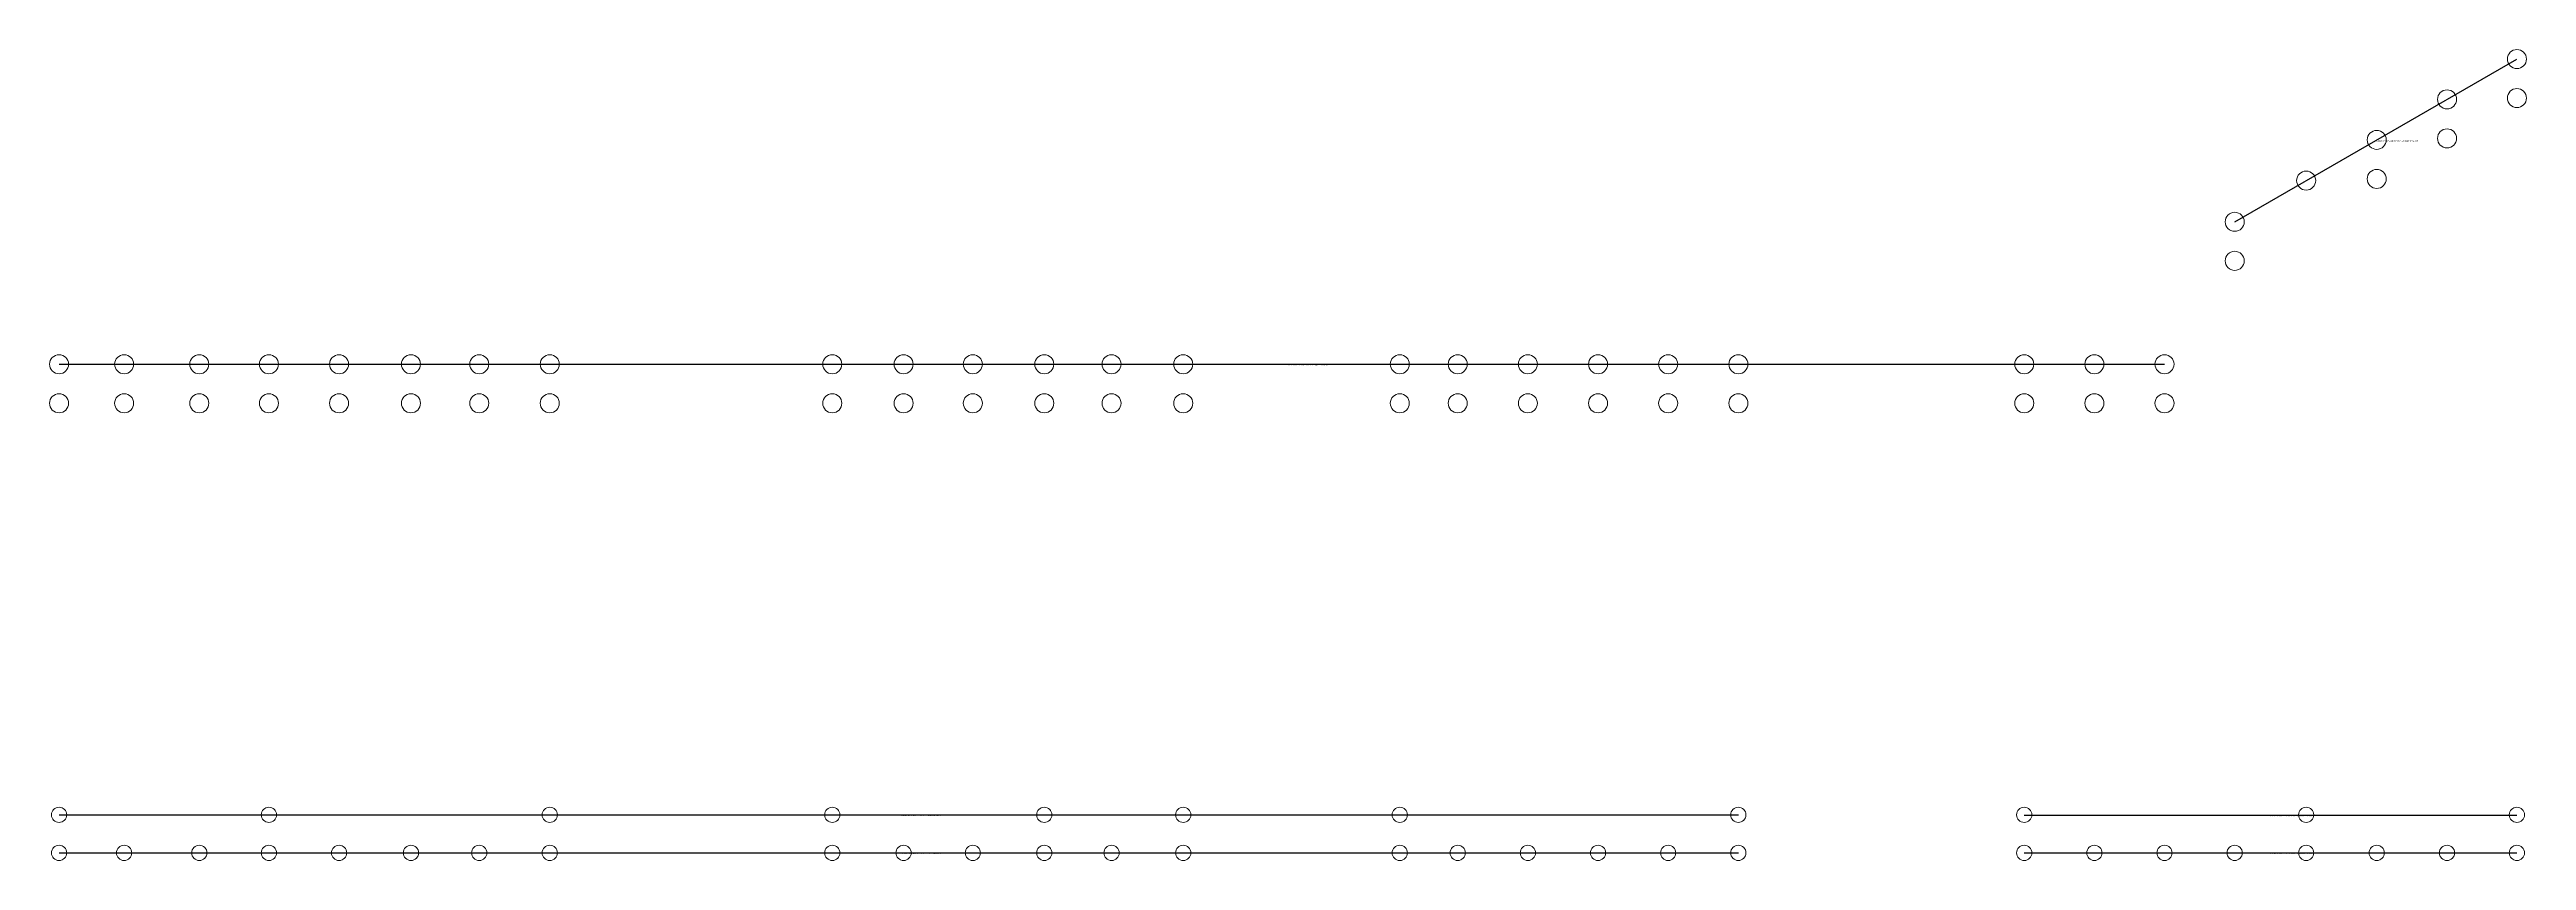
# Model space of a CAD drawing. Header units: millimetres. Extents: x 99349 to 104549, y -7284 to -5580.
import ezdxf

# ---------------------------------------------------------------- set-up
doc = ezdxf.new("R2010")
doc.units = ezdxf.units.MM
doc.layers.add('C-_CONC----_ED', color=7, linetype='Continuous', lineweight=13)
doc.styles.get("Standard").update_dxf_attribs({"font": 'arial.ttf'})

msp = doc.modelspace()

# ---------------------------------------------------------------- linework, layer by layer
for points in [[(103936.6, -5941.7), (104529.2, -5599.7)], [(99368.7, -6241), (103789.3, -6241)], [(99368.7, -7187.7), (102894.5, -7187.7)], [(103494.7, -7188.5), (104529.2, -7188.5)], [(99368.7, -7267.7), (102894.5, -7267.7)], [(103494.7, -7267.7), (104529.2, -7267.7)]]:
    msp.add_lwpolyline(points)
at = {"layer": 'C-_CONC----_ED', "color": 6, "true_color": 0xff00ff}
for centre in [(104529.2, -5599.7), (104382.4, -5684.4), (104529.2, -5681.7), (104234.8, -5769.6), (104382.4, -5766.4), (104086.7, -5855.1), (104234.8, -5851.6), (103936.6, -5941.7), (103936.6, -6023.7), (99368.7, -6241), (99505.3, -6241), (99663.2, -6241), (99809.4, -6241), (99956.6, -6241), (100107.6, -6241), (100250.9, -6241), (100399, -6241), (100992.2, -6241), (101141.9, -6241), (101287.3, -6241), (101437.3, -6241), (101578.5, -6241), (101729, -6241, 0), (102183.7, -6241, 0), (102305.3, -6241), (102452.6, -6241), (102599.9, -6241), (102747.2, -6241), (102894.5, -6241), (103494.8, -6241, 0), (103642, -6241, 0), (103789.3, -6241, 0), (99368.7, -6323), (99505.3, -6323), (99663.2, -6323), (99809.4, -6323), (99956.6, -6323), (100107.6, -6323), (100250.9, -6323), (100399, -6323), (100992.2, -6323), (101141.9, -6323), (101287.3, -6323), (101437.3, -6323), (101578.5, -6323), (101729, -6323, 0), (102183.7, -6323, 0), (102305.3, -6323), (102452.6, -6323), (102599.9, -6323), (102747.2, -6323), (102894.5, -6323), (103494.8, -6323, 0), (103642, -6323, 0), (103789.3, -6323, 0)]:
    msp.add_circle(centre, 20, dxfattribs=at)
at = {"layer": 'C-_CONC----_ED', "color": 4}
for centre in [(99368.7, -7187.7), (99809.4, -7187.7), (100399, -7187.7), (100992.2, -7187.7), (101437.3, -7187.7), (101729, -7187.7, 0), (102183.7, -7187.7, 0), (102894.5, -7187.7), (103494.7, -7187.7), (104086.7, -7187.7), (104529.2, -7187.7, 0), (99368.7, -7267.7), (99505.3, -7267.7), (99663.2, -7267.7), (99809.4, -7267.7), (99956.6, -7267.7), (100107.6, -7267.7), (100250.9, -7267.7), (100399, -7267.7), (100992.2, -7267.7), (101141.9, -7267.7), (101287.3, -7267.7), (101437.3, -7267.7), (101578.5, -7267.7), (101729, -7267.7, 0), (102183.7, -7267.7, 0), (102305.3, -7267.7), (102452.6, -7267.7), (102599.9, -7267.7), (102747.2, -7267.7), (102894.5, -7267.7), (103494.7, -7267.7), (103642, -7267.7), (103789.3, -7267.7), (103936.6, -7267.7), (104086.7, -7267.7), (104234.8, -7267.7), (104382.4, -7267.7), (104529.2, -7267.7, 0)]:
    msp.add_circle(centre, 16, dxfattribs=at)

# ---------------------------------------------------------------- texts
at = {"char_height": 2.5, "attachment_point": 1}
for s, insert in [('L 1200 ROT 90 PLANE XZ POS Y -1449.998 STRAIGHT', (104232.9, -5770.7)), ('L 1200 ROT 90 PLANE XZ POS Y -1449.998 STRAIGHT', (101949, -6241)), ('L 1200 ROT 90 PLANE XZ POS Y -1449.998 STRAIGHT', (101131.6, -7187.7)), ('L 2000 ROT 90 PLANE XZ POS Y -1449.998 STRAIGHT', (104011.9, -7188.5)), ('L 1200 ROT 90 PLANE XZ POS Y -1449.998 STRAIGHT', (101131.6, -7267.7)), ('L 2000 ROT 90 PLANE XZ POS Y -1449.998 STRAIGHT', (104011.9, -7267.7))]:
    msp.add_mtext(s, dxfattribs=dict(at, insert=insert))

doc.saveas('drawing.dxf')
